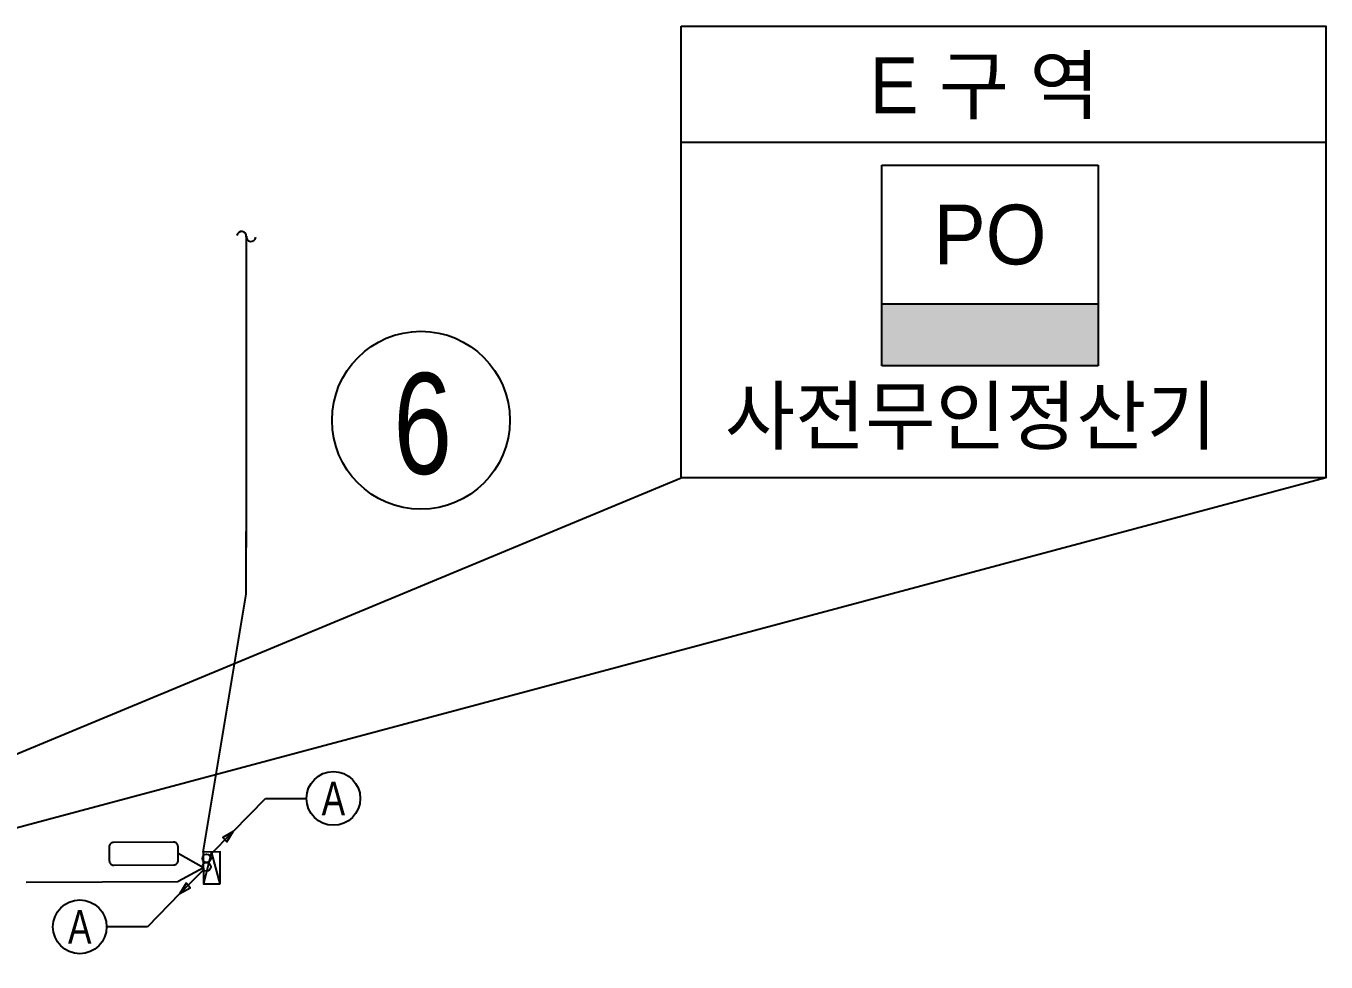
# Model space of a CAD drawing. Header units: millimetres. Extents: x 91673 to 439316, y 105242 to 272415.
# Drawn here: x 404493 to 439316, y 177237 to 202293 of the extents above; entities that cross this region are included whole.
import ezdxf
from ezdxf.enums import TextEntityAlignment as Align

# ---------------------------------------------------------------- set-up
doc = ezdxf.new("R2010")
doc.units = ezdxf.units.MM
doc.header["$LTSCALE"] = 150
for name, color, linetype in [('5', 5, 'Continuous'), ('e-con', 1, 'Continuous'), ('E-SYM', 2, 'Continuous'), ('E-TEXT', 6, 'Continuous'), ('e-text-box', 7, 'Continuous'), ('E-WIRE', 4, 'Continuous'), ('ITS', 6, 'Continuous')]:
    doc.layers.add(name, color=color, linetype=linetype)
doc.styles.add('돋움', font='Dotum.TTF')

# ---------------------------------------------------------------- blocks, each defined once
blk = doc.blocks.new('100-94')
at = {"layer": 'e-con', "linetype": 'Continuous'}
blk.add_line((52, 54), (477, 479), dxfattribs=at)
at = {"layer": 'e-con'}
blk.add_lwpolyline([(477, 479), (292, 373), (365, 294)], close=True, dxfattribs=at)
at = {"layer": 'e-con', "linetype": 'Continuous'}
blk.add_circle((0, 0), 75, dxfattribs=at)

msp = doc.modelspace()

# ---------------------------------------------------------------- hatches: boundary and pattern name
at = {"layer": '5', "ltscale": 2}
h = msp.add_hatch(color=7, dxfattribs=at)
h.dxf.hatch_style = 1
h.paths.add_polyline_path([(427418, 194855.2), (427418, 193199.1), (433215, 193199.1), (433215, 194855.2)])

# ---------------------------------------------------------------- linework, layer by layer
at = {"color": 1}
for p, q in [((439316.4, 190201), (390836.2, 177236.5)), ((390836.2, 177236.5), (422038.8, 190201))]:
    msp.add_line(p, q, dxfattribs=at)
msp.add_circle((415072.2, 191738.2), 2382, dxfattribs=at)
at = {"layer": 'e-con'}
msp.add_line((422038.8, 199183.1), (439316.4, 199183.1), dxfattribs=at)
msp.add_lwpolyline([(422038.8, 202292.5), (439316.4, 202292.5), (439316.4, 190201), (422038.8, 190201)], close=True, dxfattribs=at)
at = {"layer": 'E-SYM'}
for p, q in [((409466.1, 180181.7), (409246.4, 179325.6)), ((409694.3, 179327.8), (409466.1, 180181.7))]:
    msp.add_line(p, q, dxfattribs=at)
msp.add_lwpolyline([(408446.3, 180444.8), (406841.1, 180436.9, 0.4142136), (406722, 180316.7), (406723.8, 179948, 0.4142136), (406844.1, 179828.9), (408449.3, 179836.8, 0.4142136), (408568.4, 179957.1), (408566.6, 180325.8, 0.4142136)], format="xyb", close=True, dxfattribs=at)
msp.add_lwpolyline([(409694.3, 179327.8), (409690.1, 180182.8), (409242.2, 180180.6), (409246.4, 179325.6)], close=True, dxfattribs=at)
at = {"layer": 'e-text-box'}
for p, q in [((410045, 180727.3), (410910, 181616)), ((410910, 181616), (412006.7, 181616)), ((408614.8, 179066.2), (407749.8, 178177.5)), ((407749.8, 178177.5), (406653.2, 178177.5))]:
    msp.add_line(p, q, dxfattribs=at)
for centre in [(412726.4, 181616), (405933.4, 178177.5)]:
    msp.add_circle(centre, 719.7, dxfattribs=at)
at = {"layer": 'E-WIRE'}
for p, q in [((410396.4, 188328.4), (410396.1, 196667.9)), ((410395, 187087), (410396.1, 190456.3)), ((409242.2, 180180.6), (410395, 187087)), ((409244.3, 179753.6), (408568.1, 180141.7)), ((409244.3, 179753.6), (408572.2, 179392.1)), ((404493.6, 179372.1), (408572.2, 179392.1))]:
    msp.add_line(p, q, dxfattribs=at)
for centre, start, end in [((410269.7, 196667.9), 352.66382, 172.66382), ((410521.4, 196651.8), 172.66382, 352.66382)]:
    msp.add_arc(centre, 126.4, start, end, dxfattribs=at)
at = {"layer": 'ITS', "color": 7, "lineweight": -3}
for p, q in [((427418, 193199.1), (427418, 198565.7)), ((427418, 198565.7), (433215, 198565.7)), ((433215, 198565.7), (433215, 193199.1)), ((427418, 194855.2), (433215, 194855.2)), ((433215, 193199.1), (427418, 193199.1))]:
    msp.add_line(p, q, dxfattribs=at)

# ---------------------------------------------------------------- block references
at = {"layer": 'e-con', "xscale": 1.5, "yscale": 1.5, "zscale": 1.5}
for p, rotation in [((409329.9, 180009.3), 0.006232673511406672), ((409329.9, 179784.3), 180.0062326735113)]:
    msp.add_blockref('100-94', p, dxfattribs=dict(at, rotation=rotation))

# ---------------------------------------------------------------- texts
at = {"layer": 'E-TEXT', "linetype": 'Continuous', "style": '돋움'}
for s, p in [('E 구 역', (427089.2, 199958.6)), ('사전무인정산기', (423214.2, 191107.2))]:
    msp.add_text(s, height=1500, dxfattribs=at).set_placement(p)
at = {"layer": 'E-TEXT', "color": 1, "style": '돋움', "width": 0.8}
msp.add_text('6', height=2700, dxfattribs=at).set_placement((415120.4, 191653.3, 4600.5), align=Align.MIDDLE_CENTER)
at = {"layer": 'E-TEXT', "style": '돋움', "width": 0.8}
for p in [(412726.8, 181616), (405933, 178177.5)]:
    msp.add_text('A', height=900, dxfattribs=at).set_placement(p, align=Align.MIDDLE_CENTER)
at = {"layer": 'ITS', "color": 7, "style": '돋움'}
msp.add_text('PO', height=1600, dxfattribs=at).set_placement((430316.5, 196710.5), align=Align.MIDDLE_CENTER)

doc.saveas('drawing.dxf')
